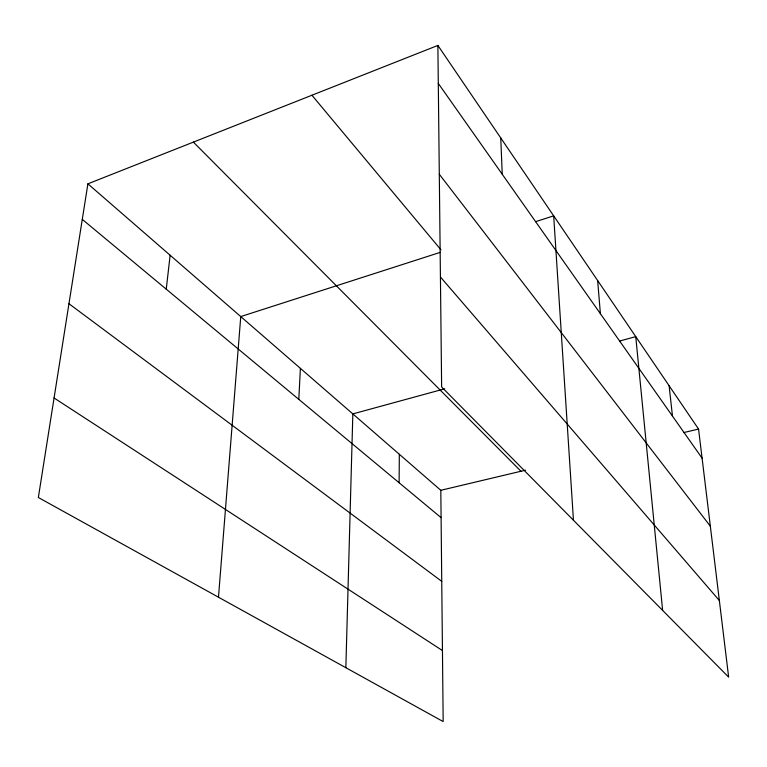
<?xml version="1.0" encoding="UTF-8"?>
<svg xmlns="http://www.w3.org/2000/svg" width="767" height="767" viewBox="0 0 767 767"><rect width="100%" height="100%" fill="white"/><g stroke="black" fill="none" stroke-linecap="round" stroke-linejoin="round"><path stroke-width="1.15" d="M399.118 482.75L399.329 454.275M345.85 667.702L352.839 413.902L444.726 388.802M298.804 399.358L300.396 368.361M218.48 597.205L240.761 316.57L440.229 252.372M166.247 289.169L170.13 255.238M87.898 183.831L38.35 497.505L443.173 721.574L440.814 490.305L87.898 183.831L437.88 45.426L698.555 429.06L728.65 677.146L441.639 386.971L437.88 45.426M535.529 221.701L553.678 215.853L573.457 520.237M619.717 341.008L635.747 336.627L662.63 610.398M440.814 490.305L525.577 470.161M683.541 432.626L698.555 429.06M54.073 397.977L442.454 650.569M68.953 303.732L441.744 581.338M82.28 219.372L441.092 517.648M193.389 142.116L520.975 471.254M440.431 276.992L719.35 600.513M311.92 95.233L440.967 249.831M439.299 174.243L710.338 526.191M438.293 83.402L702.083 458.167M669.112 385.724L672.467 416.088M597.637 280.54L600.398 313.693M500.746 137.945L502.251 174.253"/></g></svg>
